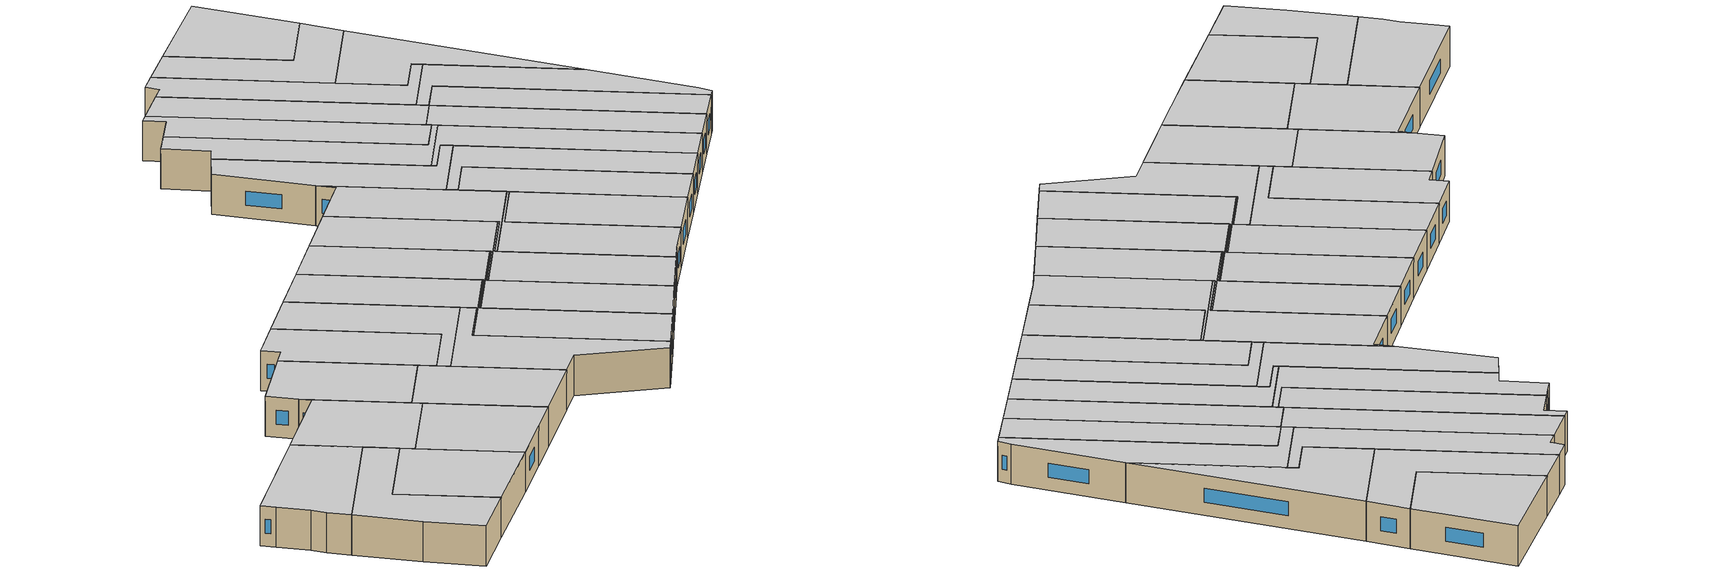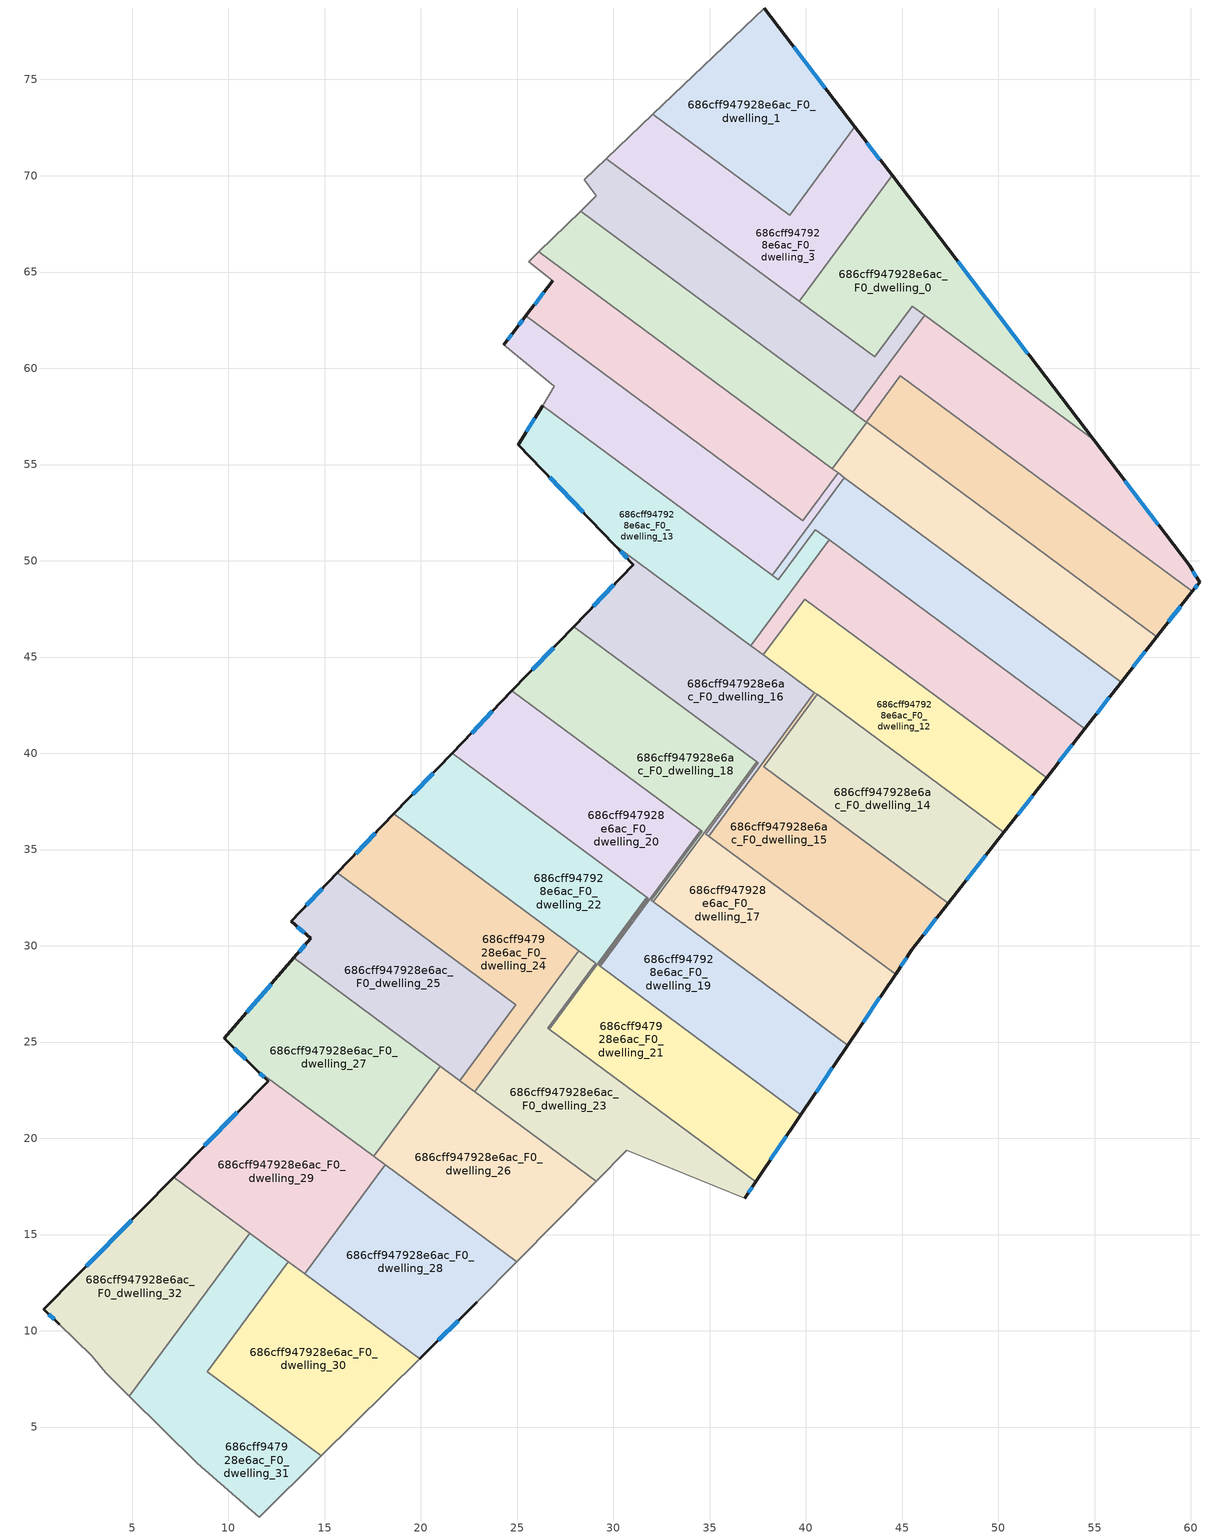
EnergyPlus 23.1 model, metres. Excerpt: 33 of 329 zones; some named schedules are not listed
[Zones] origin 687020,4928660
686cff947928e6ac_F0_dwelling_0
 floor ground (EU_floor_Construction): 44.47,70.02 54.94,56.29 45.54,63.23 43.58,60.59 39.65,63.49 z0
 wall outside (EU_wall_Construction): 54.94,56.29 44.47,70.02 z0:3
 wall to 686cff947928e6ac_F0_dwelling_5 (EU_wall_Construction): 39.65,63.49 43.58,60.59 45.54,63.23 46.17,62.77 z0:3
 wall to 686cff947928e6ac_F0_dwelling_3 (EU_wall_Construction): 44.47,70.02 39.65,63.49 z0:3
 wall to 686cff947928e6ac_F0_dwelling_2 (EU_wall_Construction): 46.17,62.77 54.94,56.29 z0:3
 window (EU_Window_Construction): 51.54,60.75 47.88,65.55 z0.98:2.02
 ceiling to 686cff947928e6ac_F1_dwelling_0 (EU_floor_Construction): 54.94,56.29 44.47,70.02 39.65,63.49 43.58,60.59 45.54,63.23 z3
686cff947928e6ac_F0_dwelling_1
 floor ground (EU_floor_Construction): 37.84,78.71 42.55,72.54 39.15,67.95 32.05,73.19 z0
 wall outside (EU_wall_Construction): 42.55,72.54 37.84,78.71 z0:3
 wall to 686cff947928e6ac_F0_dwelling_3 (EU_wall_Construction): 32.05,73.19 39.15,67.95 42.55,72.54 z0:3
 wall adiabatic (EU_wall_Construction): 37.84,78.71 32.05,73.19 z0:3
 window (EU_Window_Construction): 41.02,74.55 39.37,76.71 z0.98:2.02
 ceiling to 686cff947928e6ac_F1_dwelling_1 (EU_floor_Construction): 39.15,67.95 42.55,72.54 37.84,78.71 32.05,73.19 z3
686cff947928e6ac_F0_dwelling_10
 floor ground (EU_floor_Construction): 54.49,41.27 52.5,38.73 39.93,48.01 37.79,45.12 37.15,45.59 41.2,51.09 z0
 wall outside (EU_wall_Construction): 52.5,38.73 54.49,41.27 z0:3
 wall to 686cff947928e6ac_F0_dwelling_12 (EU_wall_Construction): 37.79,45.12 39.93,48.01 52.5,38.73 z0:3
 wall to 686cff947928e6ac_F0_dwelling_13 (EU_wall_Construction): 41.2,51.09 37.15,45.59 z0:3
 wall to 686cff947928e6ac_F0_dwelling_8 (EU_wall_Construction): 54.49,41.27 41.2,51.09 z0:3
 wall to 686cff947928e6ac_F0_dwelling_16 (EU_wall_Construction): 37.15,45.59 37.79,45.12 z0:3
 window (EU_Window_Construction): 53.15,39.56 53.84,40.44 z0.98:2.02
 ceiling to 686cff947928e6ac_F1_dwelling_10 (EU_floor_Construction): 52.5,38.73 54.49,41.27 41.2,51.09 37.15,45.59 37.79,45.12 39.93,48.01 z3
686cff947928e6ac_F0_dwelling_11
 floor ground (EU_floor_Construction): 41.67,54.56 42,54.32 38.26,49.25 26.32,58.06 26.94,59.05 24.31,61.23 24.93,62.04 25.45,62.72 39.85,52.09 z0
 wall outside (EU_wall_Construction): 25.45,62.72 24.93,62.04 24.31,61.23 z0:3
 wall to 686cff947928e6ac_F0_dwelling_9 (EU_wall_Construction): 41.67,54.56 39.85,52.09 25.45,62.72 z0:3
 wall to 686cff947928e6ac_F0_dwelling_8 (EU_wall_Construction): 38.26,49.25 42,54.32 z0:3
 wall adiabatic (EU_wall_Construction): 24.31,61.23 26.94,59.05 26.32,58.06 z0:3
 wall to 686cff947928e6ac_F0_dwelling_6 (EU_wall_Construction): 42,54.32 41.67,54.56 z0:3
 wall to 686cff947928e6ac_F0_dwelling_13 (EU_wall_Construction): 26.32,58.06 38.26,49.25 z0:3
 window (EU_Window_Construction): 24.72,61.77 24.51,61.49 / 25.28,62.5 25.1,62.26 z0.98:2.02
 ceiling to 686cff947928e6ac_F1_dwelling_11 (EU_floor_Construction): 39.85,52.09 25.45,62.72 24.93,62.04 24.31,61.23 26.94,59.05 26.32,58.06 38.26,49.25 42,54.32 41.67,54.56 z3
686cff947928e6ac_F0_dwelling_12
 floor ground (EU_floor_Construction): 52.5,38.73 50.28,35.89 37.79,45.12 39.93,48.01 z0
 wall outside (EU_wall_Construction): 50.28,35.89 52.5,38.73 z0:3
 wall to 686cff947928e6ac_F0_dwelling_14 (EU_wall_Construction): 40.58,43.06 50.28,35.89 z0:3
 wall to 686cff947928e6ac_F0_dwelling_15 (EU_wall_Construction): 40.44,43.16 40.58,43.06 z0:3
 wall to 686cff947928e6ac_F0_dwelling_16 (EU_wall_Construction): 37.79,45.12 40.44,43.16 z0:3
 window (EU_Window_Construction): 51,36.81 51.78,37.81 z0.98:2.02
 ceiling to 686cff947928e6ac_F1_dwelling_12 (EU_floor_Construction): 50.28,35.89 52.5,38.73 39.93,48.01 37.79,45.12 z3
686cff947928e6ac_F0_dwelling_13
 floor ground (EU_floor_Construction): 40.48,51.62 41.2,51.09 37.15,45.59 30.05,50.83 25.06,56.04 26.32,58.06 38.56,49.02 z0
 wall outside (EU_wall_Construction): 26.32,58.06 25.06,56.04 30.05,50.83 z0:3
 wall to 686cff947928e6ac_F0_dwelling_8 (EU_wall_Construction): 41.2,51.09 40.48,51.62 38.56,49.02 38.26,49.25 z0:3
 wall to 686cff947928e6ac_F0_dwelling_16 (EU_wall_Construction): 30.05,50.83 37.15,45.59 z0:3
 window (EU_Window_Construction): 26.69,54.34 28.43,52.52 / 25.91,57.4 25.47,56.69 z0.98:2.02
 ceiling to 686cff947928e6ac_F1_dwelling_13 (EU_floor_Construction): 37.15,45.59 41.2,51.09 40.48,51.62 38.56,49.02 26.32,58.06 25.06,56.04 30.05,50.83 z3
686cff947928e6ac_F0_dwelling_14
 floor ground (EU_floor_Construction): 50.28,35.89 47.4,32.21 37.8,39.29 40.58,43.06 z0
 wall outside (EU_wall_Construction): 47.4,32.21 50.28,35.89 z0:3
 wall to 686cff947928e6ac_F0_dwelling_15 (EU_wall_Construction): 40.58,43.06 37.8,39.29 47.4,32.21 z0:3
 window (EU_Window_Construction): 48.34,33.41 49.34,34.69 z0.98:2.02
 ceiling to 686cff947928e6ac_F1_dwelling_14 (EU_floor_Construction): 47.4,32.21 50.28,35.89 40.58,43.06 37.8,39.29 z3
686cff947928e6ac_F0_dwelling_15
 floor ground (EU_floor_Construction): 40.58,43.06 37.8,39.29 47.4,32.21 45.5,29.79 44.66,28.53 34.94,35.7 40.44,43.16 z0
 wall outside (EU_wall_Construction): 44.66,28.53 45.5,29.79 47.4,32.21 z0:3
 wall to 686cff947928e6ac_F0_dwelling_17 (EU_wall_Construction): 34.94,35.7 44.66,28.53 z0:3
 wall to 686cff947928e6ac_F0_dwelling_16 (EU_wall_Construction): 40.44,43.16 34.94,35.7 z0:3
 window (EU_Window_Construction): 46.12,30.57 46.78,31.42 / 44.93,28.94 45.23,29.38 z0.98:2.02
 ceiling to 686cff947928e6ac_F1_dwelling_15 (EU_floor_Construction): 45.5,29.79 47.4,32.21 37.8,39.29 40.58,43.06 40.44,43.16 34.94,35.7 44.66,28.53 z3
686cff947928e6ac_F0_dwelling_16
 floor ground (EU_floor_Construction): 40.44,43.16 34.94,35.7 34.8,35.8 37.53,39.5 27.94,46.58 31.04,49.8 30.05,50.83 z0
 wall outside (EU_wall_Construction): 30.05,50.83 31.04,49.8 27.94,46.58 z0:3
 wall to 686cff947928e6ac_F0_dwelling_17 (EU_wall_Construction): 37.44,39.56 37.53,39.5 34.8,35.8 34.94,35.7 z0:3
 wall to 686cff947928e6ac_F0_dwelling_18 (EU_wall_Construction): 27.94,46.58 37.44,39.56 z0:3
 window (EU_Window_Construction): 30.03,48.76 28.95,47.63 / 30.37,50.5 30.71,50.14 z0.98:2.02
 ceiling to 686cff947928e6ac_F1_dwelling_16 (EU_floor_Construction): 37.53,39.5 34.8,35.8 34.94,35.7 40.44,43.16 30.05,50.83 31.04,49.8 27.94,46.58 z3
686cff947928e6ac_F0_dwelling_17
 floor ground (EU_floor_Construction): 37.53,39.5 34.8,35.8 34.94,35.7 44.66,28.53 42.16,24.82 32.06,32.28 37.44,39.56 z0
 wall outside (EU_wall_Construction): 42.16,24.82 44.66,28.53 z0:3
 wall to 686cff947928e6ac_F0_dwelling_18 (EU_wall_Construction): 37.44,39.56 32.06,32.28 z0:3
 wall to 686cff947928e6ac_F0_dwelling_19 (EU_wall_Construction): 32.06,32.28 42.16,24.82 z0:3
 window (EU_Window_Construction): 42.97,26.03 43.84,27.32 z0.98:2.02
 ceiling to 686cff947928e6ac_F1_dwelling_17 (EU_floor_Construction): 42.16,24.82 44.66,28.53 34.94,35.7 34.8,35.8 37.53,39.5 37.44,39.56 32.06,32.28 z3
686cff947928e6ac_F0_dwelling_18
 floor ground (EU_floor_Construction): 37.44,39.56 32.06,32.28 31.97,32.35 34.62,35.94 24.73,43.24 27.94,46.58 z0
 wall outside (EU_wall_Construction): 27.94,46.58 24.73,43.24 z0:3
 wall to 686cff947928e6ac_F0_dwelling_19 (EU_wall_Construction): 34.54,36 34.62,35.94 31.97,32.35 32.06,32.28 z0:3
 wall to 686cff947928e6ac_F0_dwelling_20 (EU_wall_Construction): 24.73,43.24 34.54,36 z0:3
 window (EU_Window_Construction): 26.9,45.49 25.78,44.33 z0.98:2.02
 ceiling to 686cff947928e6ac_F1_dwelling_18 (EU_floor_Construction): 34.62,35.94 31.97,32.35 32.06,32.28 37.44,39.56 27.94,46.58 24.73,43.24 z3
686cff947928e6ac_F0_dwelling_19
 floor ground (EU_floor_Construction): 34.62,35.94 31.97,32.35 42.16,24.82 39.74,21.23 29.32,28.93 34.54,36 z0
 wall outside (EU_wall_Construction): 39.74,21.23 42.16,24.82 z0:3
 wall to 686cff947928e6ac_F0_dwelling_20 (EU_wall_Construction): 34.54,36 29.32,28.93 z0:3
 wall to 686cff947928e6ac_F0_dwelling_21 (EU_wall_Construction): 29.32,28.93 39.74,21.23 z0:3
 window (EU_Window_Construction): 40.53,22.4 41.37,23.66 z0.98:2.02
 ceiling to 686cff947928e6ac_F1_dwelling_19 (EU_floor_Construction): 39.74,21.23 42.16,24.82 31.97,32.35 34.62,35.94 34.54,36 29.32,28.93 z3
686cff947928e6ac_F0_dwelling_2
 floor ground (EU_floor_Construction): 54.94,56.29 59.93,49.74 60.45,48.89 60.07,48.41 44.91,59.6 43.14,57.2 42.44,57.72 46.17,62.76 z0
 wall outside (EU_wall_Construction): 60.07,48.41 60.45,48.89 59.93,49.74 54.94,56.29 z0:3
 wall to 686cff947928e6ac_F0_dwelling_4 (EU_wall_Construction): 43.14,57.2 44.91,59.6 60.07,48.41 z0:3
 wall to 686cff947928e6ac_F0_dwelling_5 (EU_wall_Construction): 46.17,62.76 42.44,57.72 z0:3
 wall to 686cff947928e6ac_F0_dwelling_7 (EU_wall_Construction): 42.44,57.72 43.14,57.2 z0:3
 window (EU_Window_Construction): 60.28,49.17 60.1,49.46 / 60.2,48.57 60.33,48.74 / 58.31,51.87 56.56,54.16 z0.98:2.02
 ceiling to 686cff947928e6ac_F1_dwelling_2 (EU_floor_Construction): 60.07,48.41 60.45,48.89 59.93,49.74 54.94,56.29 46.17,62.76 42.44,57.72 43.14,57.2 44.91,59.6 z3
686cff947928e6ac_F0_dwelling_20
 floor ground (EU_floor_Construction): 34.54,36 29.32,28.93 29.24,28.98 31.81,32.47 21.62,40 24.73,43.24 z0
 wall outside (EU_wall_Construction): 24.73,43.24 21.62,40 z0:3
 wall to 686cff947928e6ac_F0_dwelling_21 (EU_wall_Construction): 31.74,32.52 31.81,32.47 29.24,28.98 29.32,28.93 z0:3
 wall to 686cff947928e6ac_F0_dwelling_22 (EU_wall_Construction): 21.62,40 31.74,32.52 z0:3
 window (EU_Window_Construction): 23.72,42.19 22.63,41.05 z0.98:2.02
 ceiling to 686cff947928e6ac_F1_dwelling_20 (EU_floor_Construction): 31.81,32.47 29.24,28.98 29.32,28.93 34.54,36 24.73,43.24 21.62,40 z3
686cff947928e6ac_F0_dwelling_21
 floor ground (EU_floor_Construction): 31.81,32.47 29.24,28.98 39.74,21.23 37.39,17.74 26.67,25.65 31.74,32.52 z0
 wall outside (EU_wall_Construction): 37.39,17.74 39.74,21.23 z0:3
 wall to 686cff947928e6ac_F0_dwelling_22 (EU_wall_Construction): 31.74,32.52 26.67,25.65 z0:3
 wall to 686cff947928e6ac_F0_dwelling_23 (EU_wall_Construction): 26.67,25.65 37.39,17.74 z0:3
 window (EU_Window_Construction): 38.15,18.87 38.98,20.09 z0.98:2.02
 ceiling to 686cff947928e6ac_F1_dwelling_21 (EU_floor_Construction): 37.39,17.74 39.74,21.23 29.24,28.98 31.81,32.47 31.74,32.52 26.67,25.65 z3
686cff947928e6ac_F0_dwelling_22
 floor ground (EU_floor_Construction): 31.74,32.52 26.67,25.65 26.59,25.71 29.09,29.09 18.59,36.85 21.62,40 z0
 wall outside (EU_wall_Construction): 21.62,40 18.59,36.85 z0:3
 wall to 686cff947928e6ac_F0_dwelling_23 (EU_wall_Construction): 28.2,29.75 29.09,29.09 26.59,25.71 26.67,25.65 z0:3
 wall to 686cff947928e6ac_F0_dwelling_24 (EU_wall_Construction): 18.59,36.85 28.2,29.75 z0:3
 window (EU_Window_Construction): 20.63,38.97 19.58,37.87 z0.98:2.02
 ceiling to 686cff947928e6ac_F1_dwelling_22 (EU_floor_Construction): 29.09,29.09 26.59,25.71 26.67,25.65 31.74,32.52 21.62,40 18.59,36.85 z3
686cff947928e6ac_F0_dwelling_23
 floor ground (EU_floor_Construction): 29.09,29.09 26.59,25.71 37.39,17.74 36.81,16.89 30.69,19.37 29.11,17.76 22.79,22.43 28.2,29.75 z0
 wall outside (EU_wall_Construction): 36.81,16.89 37.39,17.74 z0:3
 wall adiabatic (EU_wall_Construction): 29.11,17.76 30.69,19.37 36.81,16.89 z0:3
 wall to 686cff947928e6ac_F0_dwelling_24 (EU_wall_Construction): 28.2,29.75 22.79,22.43 z0:3
 wall to 686cff947928e6ac_F0_dwelling_26 (EU_wall_Construction): 22.79,22.43 29.11,17.76 z0:3
 window (EU_Window_Construction): 37,17.16 37.2,17.46 z0.98:2.02
 ceiling to 686cff947928e6ac_F1_dwelling_23 (EU_floor_Construction): 36.81,16.89 37.39,17.74 26.59,25.71 29.09,29.09 28.2,29.75 22.79,22.43 29.11,17.76 30.69,19.37 z3
686cff947928e6ac_F0_dwelling_24
 floor ground (EU_floor_Construction): 28.2,29.75 22.79,22.43 22.03,22.99 24.94,26.93 15.66,33.79 18.59,36.85 z0
 wall outside (EU_wall_Construction): 18.59,36.85 15.66,33.79 z0:3
 wall to 686cff947928e6ac_F0_dwelling_25 (EU_wall_Construction): 15.66,33.79 24.94,26.93 22.03,22.99 z0:3
 wall to 686cff947928e6ac_F0_dwelling_26 (EU_wall_Construction): 22.03,22.99 22.79,22.43 z0:3
 window (EU_Window_Construction): 17.64,35.85 16.61,34.78 z0.98:2.02
 ceiling to 686cff947928e6ac_F1_dwelling_24 (EU_floor_Construction): 22.79,22.43 28.2,29.75 18.59,36.85 15.66,33.79 24.94,26.93 22.03,22.99 z3
686cff947928e6ac_F0_dwelling_25
 floor ground (EU_floor_Construction): 24.94,26.93 22.03,22.99 13.4,29.37 14.29,30.39 13.26,31.29 15.66,33.79 z0
 wall outside (EU_wall_Construction): 15.66,33.79 13.26,31.29 14.29,30.39 13.4,29.37 z0:3
 wall to 686cff947928e6ac_F0_dwelling_27 (EU_wall_Construction): 13.4,29.37 21.02,23.74 z0:3
 wall to 686cff947928e6ac_F0_dwelling_26 (EU_wall_Construction): 21.02,23.74 22.03,22.99 z0:3
 window (EU_Window_Construction): 14,30.05 13.69,29.7 / 13.59,30.99 13.95,30.68 / 14.87,32.97 14.04,32.1 z0.98:2.02
 ceiling to 686cff947928e6ac_F1_dwelling_25 (EU_floor_Construction): 22.03,22.99 24.94,26.93 15.66,33.79 13.26,31.29 14.29,30.39 13.4,29.37 z3
686cff947928e6ac_F0_dwelling_26
 floor ground (EU_floor_Construction): 29.11,17.76 24.97,13.58 17.56,19.06 21.02,23.74 z0
 wall to 686cff947928e6ac_F0_dwelling_27 (EU_wall_Construction): 21.02,23.74 17.56,19.06 z0:3
 wall adiabatic (EU_wall_Construction): 24.97,13.58 29.11,17.76 z0:3
 wall to 686cff947928e6ac_F0_dwelling_28 (EU_wall_Construction): 18.15,18.62 24.97,13.58 z0:3
 wall to 686cff947928e6ac_F0_dwelling_29 (EU_wall_Construction): 17.56,19.06 18.15,18.62 z0:3
 ceiling to 686cff947928e6ac_F1_dwelling_26 (EU_floor_Construction): 24.97,13.58 29.11,17.76 21.02,23.74 17.56,19.06 z3
686cff947928e6ac_F0_dwelling_27
 floor ground (EU_floor_Construction): 21.02,23.74 17.56,19.06 11.43,23.59 9.78,25.2 13.4,29.37 z0
 wall outside (EU_wall_Construction): 13.4,29.37 9.78,25.2 11.43,23.59 z0:3
 wall to 686cff947928e6ac_F0_dwelling_29 (EU_wall_Construction): 11.43,23.59 17.56,19.06 z0:3
 window (EU_Window_Construction): 10.31,24.67 10.89,24.11 / 12.22,28.01 10.95,26.55 z0.98:2.02
 ceiling to 686cff947928e6ac_F1_dwelling_27 (EU_floor_Construction): 17.56,19.06 21.02,23.74 13.4,29.37 9.78,25.2 11.43,23.59 z3
686cff947928e6ac_F0_dwelling_28
 floor ground (EU_floor_Construction): 24.97,13.58 22.9,11.49 19.93,8.55 13.96,12.96 18.15,18.62 z0
 wall outside (EU_wall_Construction): 19.93,8.55 22.9,11.49 z0:3
 wall adiabatic (EU_wall_Construction): 22.9,11.49 24.97,13.58 z0:3
 wall to 686cff947928e6ac_F0_dwelling_29 (EU_wall_Construction): 18.15,18.62 13.96,12.96 z0:3
 wall to 686cff947928e6ac_F0_dwelling_30 (EU_wall_Construction): 13.96,12.96 19.93,8.55 z0:3
 window (EU_Window_Construction): 20.9,9.51 21.94,10.53 z0.98:2.02
 ceiling to 686cff947928e6ac_F1_dwelling_28 (EU_floor_Construction): 22.9,11.49 24.97,13.58 18.15,18.62 13.96,12.96 19.93,8.55 z3
686cff947928e6ac_F0_dwelling_29
 floor ground (EU_floor_Construction): 18.15,18.62 13.96,12.96 7.17,17.98 12.06,22.97 11.43,23.59 z0
 wall outside (EU_wall_Construction): 11.43,23.59 12.06,22.97 7.17,17.98 z0:3
 wall to 686cff947928e6ac_F0_dwelling_32 (EU_wall_Construction): 7.17,17.98 11.11,15.07 z0:3
 wall to 686cff947928e6ac_F0_dwelling_31 (EU_wall_Construction): 11.11,15.07 13.12,13.58 z0:3
 wall to 686cff947928e6ac_F0_dwelling_30 (EU_wall_Construction): 13.12,13.58 13.96,12.96 z0:3
 window (EU_Window_Construction): 11.63,23.39 11.86,23.17 / 10.47,21.34 8.76,19.6 z0.98:2.02
 ceiling to 686cff947928e6ac_F1_dwelling_29 (EU_floor_Construction): 13.96,12.96 18.15,18.62 11.43,23.59 12.06,22.97 7.17,17.98 z3
686cff947928e6ac_F0_dwelling_3
 floor ground (EU_floor_Construction): 42.55,72.54 44.47,70.02 39.65,63.49 29.63,70.89 32.05,73.19 39.15,67.95 z0
 wall outside (EU_wall_Construction): 44.47,70.02 42.55,72.54 z0:3
 wall adiabatic (EU_wall_Construction): 32.05,73.19 29.63,70.89 z0:3
 wall to 686cff947928e6ac_F0_dwelling_5 (EU_wall_Construction): 29.63,70.89 39.65,63.49 z0:3
 window (EU_Window_Construction): 43.85,70.84 43.17,71.72 z0.98:2.02
 ceiling to 686cff947928e6ac_F1_dwelling_3 (EU_floor_Construction): 39.65,63.49 44.47,70.02 42.55,72.54 39.15,67.95 32.05,73.19 29.63,70.89 z3
686cff947928e6ac_F0_dwelling_30
 floor ground (EU_floor_Construction): 19.93,8.55 14.82,3.51 8.91,7.87 13.12,13.58 z0
 wall adiabatic (EU_wall_Construction): 14.82,3.51 19.93,8.55 z0:3
 wall to 686cff947928e6ac_F0_dwelling_31 (EU_wall_Construction): 13.12,13.58 8.91,7.87 14.82,3.51 z0:3
 ceiling to 686cff947928e6ac_F1_dwelling_30 (EU_floor_Construction): 19.93,8.55 13.12,13.58 8.91,7.87 14.82,3.51 z3
686cff947928e6ac_F0_dwelling_31
 floor ground (EU_floor_Construction): 13.12,13.58 8.91,7.87 14.82,3.51 11.59,0.33 8.38,3.13 4.86,6.61 11.11,15.07 z0
 wall adiabatic (EU_wall_Construction): 4.86,6.61 8.38,3.13 11.59,0.33 14.82,3.51 z0:3
 wall to 686cff947928e6ac_F0_dwelling_32 (EU_wall_Construction): 11.11,15.07 4.86,6.61 z0:3
 ceiling to 686cff947928e6ac_F1_dwelling_31 (EU_floor_Construction): 14.82,3.51 8.91,7.87 13.12,13.58 11.11,15.07 4.86,6.61 8.38,3.13 11.59,0.33 z3
686cff947928e6ac_F0_dwelling_32
 floor ground (EU_floor_Construction): 11.11,15.07 4.86,6.61 3.64,7.81 2.91,8.69 1.2,10.34 0.42,11.11 7.17,17.98 z0
 wall outside (EU_wall_Construction): 7.17,17.98 0.42,11.11 1.2,10.34 z0:3
 wall adiabatic (EU_wall_Construction): 1.2,10.34 2.91,8.69 3.64,7.81 4.86,6.61 z0:3
 window (EU_Window_Construction): 0.67,10.86 0.95,10.59 / 4.97,15.74 2.61,13.34 z0.98:2.02
 ceiling to 686cff947928e6ac_F1_dwelling_32 (EU_floor_Construction): 4.86,6.61 11.11,15.07 7.17,17.98 0.42,11.11 1.2,10.34 2.91,8.69 3.64,7.81 z3
686cff947928e6ac_F0_dwelling_4
 floor ground (EU_floor_Construction): 60.07,48.41 58.23,46.06 43.14,57.2 44.91,59.6 z0
 wall outside (EU_wall_Construction): 58.23,46.06 60.07,48.41 z0:3
 wall to 686cff947928e6ac_F0_dwelling_6 (EU_wall_Construction): 43.15,57.2 58.23,46.06 z0:3
 wall to 686cff947928e6ac_F0_dwelling_7 (EU_wall_Construction): 43.14,57.2 43.15,57.2 z0:3
 window (EU_Window_Construction): 58.83,46.82 59.47,47.64 z0.98:2.02
 ceiling to 686cff947928e6ac_F1_dwelling_4 (EU_floor_Construction): 58.23,46.06 60.07,48.41 44.91,59.6 43.14,57.2 z3
686cff947928e6ac_F0_dwelling_5
 floor ground (EU_floor_Construction): 45.54,63.23 46.17,62.76 42.44,57.72 28.3,68.17 29.11,68.96 28.48,69.79 29.63,70.89 43.58,60.59 z0
 wall adiabatic (EU_wall_Construction): 29.63,70.89 28.48,69.79 29.11,68.96 28.3,68.17 z0:3
 wall to 686cff947928e6ac_F0_dwelling_7 (EU_wall_Construction): 28.3,68.17 42.44,57.72 z0:3
 ceiling to 686cff947928e6ac_F1_dwelling_5 (EU_floor_Construction): 42.44,57.72 46.17,62.76 45.54,63.23 43.58,60.59 29.63,70.89 28.48,69.79 29.11,68.96 28.3,68.17 z3
686cff947928e6ac_F0_dwelling_6
 floor ground (EU_floor_Construction): 58.23,46.06 56.39,43.7 41.37,54.78 43.15,57.2 z0
 wall outside (EU_wall_Construction): 56.39,43.7 58.23,46.06 z0:3
 wall to 686cff947928e6ac_F0_dwelling_7 (EU_wall_Construction): 43.15,57.2 41.37,54.78 z0:3
 wall to 686cff947928e6ac_F0_dwelling_8 (EU_wall_Construction): 42,54.32 56.39,43.7 z0:3
 wall to 686cff947928e6ac_F0_dwelling_9 (EU_wall_Construction): 41.37,54.78 41.67,54.56 z0:3
 window (EU_Window_Construction): 56.99,44.46 57.63,45.29 z0.98:2.02
 ceiling to 686cff947928e6ac_F1_dwelling_6 (EU_floor_Construction): 56.39,43.7 58.23,46.06 43.15,57.2 41.37,54.78 z3
686cff947928e6ac_F0_dwelling_7
 floor ground (EU_floor_Construction): 43.15,57.2 41.37,54.78 26.12,66.04 28.3,68.17 z0
 wall adiabatic (EU_wall_Construction): 28.3,68.17 26.12,66.04 z0:3
 wall to 686cff947928e6ac_F0_dwelling_9 (EU_wall_Construction): 26.12,66.04 41.37,54.78 z0:3
 ceiling to 686cff947928e6ac_F1_dwelling_7 (EU_floor_Construction): 41.37,54.78 43.15,57.2 28.3,68.17 26.12,66.04 z3
686cff947928e6ac_F0_dwelling_8
 floor ground (EU_floor_Construction): 56.39,43.7 54.49,41.27 40.48,51.62 38.56,49.02 38.26,49.25 42,54.32 z0
 wall outside (EU_wall_Construction): 54.49,41.27 56.39,43.7 z0:3
 window (EU_Window_Construction): 55.11,42.06 55.77,42.91 z0.98:2.02
 ceiling to 686cff947928e6ac_F1_dwelling_8 (EU_floor_Construction): 54.49,41.27 56.39,43.7 42,54.32 38.26,49.25 38.56,49.02 40.48,51.62 z3
686cff947928e6ac_F0_dwelling_9
 floor ground (EU_floor_Construction): 41.67,54.56 39.85,52.09 25.45,62.72 26.84,64.54 25.6,65.54 26.12,66.04 z0
 wall outside (EU_wall_Construction): 26.84,64.54 25.45,62.72 z0:3
 wall adiabatic (EU_wall_Construction): 26.12,66.04 25.6,65.54 26.84,64.54 z0:3
 window (EU_Window_Construction): 26.39,63.94 25.9,63.31 z0.98:2.02
 ceiling to 686cff947928e6ac_F1_dwelling_9 (EU_floor_Construction): 39.85,52.09 41.67,54.56 26.12,66.04 25.6,65.54 26.84,64.54 25.45,62.72 z3
[Building]
EU S2 Campaign: North Axis=0; Terrain=City; Solar Distribution=FullExterior
[Site:Location]
Bologna: Latitude=44.5; Longitude=11.25; Time Zone=1; Elevation=37
[SizingPeriod:WeatherFileDays]
AnnualSizingPeriod: Begin Month=1; Begin Day of Month=1; End Month=12; End Day of Month=31; Day of Week for Start Day=Monday; Use Weather File Daylight Saving Period=No; Use Weather File Rain and Snow Indicators=No
[MATERIAL]
EU_InternalMass_Material: Roughness=MediumRough; Thickness=0.1; Conductivity=1; Density=1800; Specific Heat=900; Thermal Absorptance=0.9; Solar Absorptance=0.7; Visible Absorptance=0.7
[MATERIAL:NOMASS] Roughness=MediumRough; Thermal Absorptance=0.9; Solar Absorptance=0.7; Visible Absorptance=0.7
Name | Thermal Resistance
EU_wall_NoMass | 0.905828
EU_floor_NoMass | 0.67114
[WINDOWMATERIAL:SIMPLEGLAZINGSYSTEM]
EU_Window_SimpleGlazing: UFactor=4.52486; Solar Heat Gain Coefficient=0.85; Visible Transmittance=0.85
[CONSTRUCTION]
EU_wall_Construction: EU_wall_NoMass
EU_floor_Construction: EU_floor_NoMass
EU_Window_Construction: EU_Window_SimpleGlazing
EU_InternalMass_Construction: EU_InternalMass_Material
[ZONE] Type=1; Multiplier=1; Ceiling Height=autocalculate; Floor Area=autocalculate; Part of Total Floor Area=Yes
Name | Volume
686cff947928e6ac_F0_dwelling_0; 686cff947928e6ac_F0_dwelling_20 | 168.287
686cff947928e6ac_F0_dwelling_1 | 168.281
686cff947928e6ac_F0_dwelling_10 | 168.247
686cff947928e6ac_F0_dwelling_11 | 168.291
686cff947928e6ac_F0_dwelling_12 | 168.253
686cff947928e6ac_F0_dwelling_13; 686cff947928e6ac_F0_dwelling_15 | 168.284
686cff947928e6ac_F0_dwelling_14 | 168.27
686cff947928e6ac_F0_dwelling_16; 686cff947928e6ac_F0_dwelling_25; 686cff947928e6ac_F0_dwelling_32; 686cff947928e6ac_F0_dwelling_7 | 168.292
686cff947928e6ac_F0_dwelling_17 | 168.273
686cff947928e6ac_F0_dwelling_18 | 168.259
686cff947928e6ac_F0_dwelling_19; 686cff947928e6ac_F0_dwelling_27 | 168.274
686cff947928e6ac_F0_dwelling_2 | 168.283
686cff947928e6ac_F0_dwelling_21 | 168.293
686cff947928e6ac_F0_dwelling_22 | 168.278
686cff947928e6ac_F0_dwelling_23 | 168.296
686cff947928e6ac_F0_dwelling_24 | 168.26
686cff947928e6ac_F0_dwelling_26 | 168.29
686cff947928e6ac_F0_dwelling_28; 686cff947928e6ac_F0_dwelling_4 | 168.269
686cff947928e6ac_F0_dwelling_29 | 168.272
686cff947928e6ac_F0_dwelling_3 | 168.265
686cff947928e6ac_F0_dwelling_30 | 168.282
686cff947928e6ac_F0_dwelling_31 | 168.276
686cff947928e6ac_F0_dwelling_5 | 168.245
686cff947928e6ac_F0_dwelling_6 | 168.268
686cff947928e6ac_F0_dwelling_8 | 168.308
686cff947928e6ac_F0_dwelling_9 | 168.254
[INTERNALMASS] Construction=EU_InternalMass_Construction
Name | Zone or ZoneList | Surface Area
686cff947928e6ac_F0_dwelling_0_EU_InternalMass | 686cff947928e6ac_F0_dwelling_0 | 56.0903
686cff947928e6ac_F0_dwelling_1_EU_InternalMass | 686cff947928e6ac_F0_dwelling_1 | 56.093
686cff947928e6ac_F0_dwelling_2_EU_InternalMass | 686cff947928e6ac_F0_dwelling_2 | 56.0929
686cff947928e6ac_F0_dwelling_3_EU_InternalMass | 686cff947928e6ac_F0_dwelling_3 | 56.0902
686cff947928e6ac_F0_dwelling_4_EU_InternalMass | 686cff947928e6ac_F0_dwelling_4 | 56.089
686cff947928e6ac_F0_dwelling_5_EU_InternalMass | 686cff947928e6ac_F0_dwelling_5 | 56.0819
686cff947928e6ac_F0_dwelling_6_EU_InternalMass | 686cff947928e6ac_F0_dwelling_6 | 56.0887
686cff947928e6ac_F0_dwelling_7_EU_InternalMass | 686cff947928e6ac_F0_dwelling_7 | 56.0969
686cff947928e6ac_F0_dwelling_8_EU_InternalMass | 686cff947928e6ac_F0_dwelling_8 | 56.1021
686cff947928e6ac_F0_dwelling_9_EU_InternalMass | 686cff947928e6ac_F0_dwelling_9 | 56.0849
686cff947928e6ac_F0_dwelling_10_EU_InternalMass | 686cff947928e6ac_F0_dwelling_10 | 56.0826
686cff947928e6ac_F0_dwelling_11_EU_InternalMass | 686cff947928e6ac_F0_dwelling_11 | 56.0973
686cff947928e6ac_F0_dwelling_12_EU_InternalMass | 686cff947928e6ac_F0_dwelling_12 | 56.0928
686cff947928e6ac_F0_dwelling_13_EU_InternalMass | 686cff947928e6ac_F0_dwelling_13 | 56.0947
686cff947928e6ac_F0_dwelling_14_EU_InternalMass | 686cff947928e6ac_F0_dwelling_14 | 56.0896
686cff947928e6ac_F0_dwelling_15_EU_InternalMass | 686cff947928e6ac_F0_dwelling_15 | 56.0937
686cff947928e6ac_F0_dwelling_16_EU_InternalMass | 686cff947928e6ac_F0_dwelling_16 | 56.0976
686cff947928e6ac_F0_dwelling_17_EU_InternalMass | 686cff947928e6ac_F0_dwelling_17 | 56.0919
686cff947928e6ac_F0_dwelling_18_EU_InternalMass | 686cff947928e6ac_F0_dwelling_18 | 56.0861
686cff947928e6ac_F0_dwelling_19_EU_InternalMass | 686cff947928e6ac_F0_dwelling_19 | 56.0916
686cff947928e6ac_F0_dwelling_20_EU_InternalMass | 686cff947928e6ac_F0_dwelling_20 | 56.0942
686cff947928e6ac_F0_dwelling_21_EU_InternalMass | 686cff947928e6ac_F0_dwelling_21 | 56.0964
686cff947928e6ac_F0_dwelling_22_EU_InternalMass | 686cff947928e6ac_F0_dwelling_22 | 56.0935
686cff947928e6ac_F0_dwelling_23_EU_InternalMass | 686cff947928e6ac_F0_dwelling_23 | 56.0988
686cff947928e6ac_F0_dwelling_24_EU_InternalMass | 686cff947928e6ac_F0_dwelling_24 | 56.087
686cff947928e6ac_F0_dwelling_25_EU_InternalMass | 686cff947928e6ac_F0_dwelling_25 | 56.0966
686cff947928e6ac_F0_dwelling_26_EU_InternalMass | 686cff947928e6ac_F0_dwelling_26 | 56.0964
686cff947928e6ac_F0_dwelling_27_EU_InternalMass | 686cff947928e6ac_F0_dwelling_27 | 56.0918
686cff947928e6ac_F0_dwelling_28_EU_InternalMass | 686cff947928e6ac_F0_dwelling_28 | 56.0895
686cff947928e6ac_F0_dwelling_29_EU_InternalMass | 686cff947928e6ac_F0_dwelling_29 | 56.0911
686cff947928e6ac_F0_dwelling_30_EU_InternalMass | 686cff947928e6ac_F0_dwelling_30 | 56.0926
686cff947928e6ac_F0_dwelling_31_EU_InternalMass | 686cff947928e6ac_F0_dwelling_31 | 56.092
686cff947928e6ac_F0_dwelling_32_EU_InternalMass | 686cff947928e6ac_F0_dwelling_32 | 56.0972
[OTHEREQUIPMENT] Fuel Type=Electricity; Design Level Calculation Method=Watts/Area; Power per Zone Floor Area=1; Fraction Latent=0; Fraction Radiant=0; Fraction Lost=0; Carbon Dioxide Generation Rate=0; EndUse Subcategory=EU_Step8_InternalGains
Name | Zone or ZoneList or Space or SpaceList | Schedule
EU_Step8_InternalGain_686cff947928e6ac_F0_dwelling_0_f000 | 686cff947928e6ac_F0_dwelling_0 | EU_Step8_GainSchedule_686cff947928e6ac_F0_dwelling_0_f000
EU_Step8_InternalGain_686cff947928e6ac_F0_dwelling_1_f000 | 686cff947928e6ac_F0_dwelling_1 | EU_Step8_GainSchedule_686cff947928e6ac_F0_dwelling_1_f000
EU_Step8_InternalGain_686cff947928e6ac_F0_dwelling_2_f000 | 686cff947928e6ac_F0_dwelling_2 | EU_Step8_GainSchedule_686cff947928e6ac_F0_dwelling_2_f000
EU_Step8_InternalGain_686cff947928e6ac_F0_dwelling_3_f000 | 686cff947928e6ac_F0_dwelling_3 | EU_Step8_GainSchedule_686cff947928e6ac_F0_dwelling_3_f000
EU_Step8_InternalGain_686cff947928e6ac_F0_dwelling_4_f000 | 686cff947928e6ac_F0_dwelling_4 | EU_Step8_GainSchedule_686cff947928e6ac_F0_dwelling_4_f000
EU_Step8_InternalGain_686cff947928e6ac_F0_dwelling_5_f000 | 686cff947928e6ac_F0_dwelling_5 | EU_Step8_GainSchedule_686cff947928e6ac_F0_dwelling_5_f000
EU_Step8_InternalGain_686cff947928e6ac_F0_dwelling_6_f000 | 686cff947928e6ac_F0_dwelling_6 | EU_Step8_GainSchedule_686cff947928e6ac_F0_dwelling_6_f000
EU_Step8_InternalGain_686cff947928e6ac_F0_dwelling_7_f000 | 686cff947928e6ac_F0_dwelling_7 | EU_Step8_GainSchedule_686cff947928e6ac_F0_dwelling_7_f000
EU_Step8_InternalGain_686cff947928e6ac_F0_dwelling_8_f000 | 686cff947928e6ac_F0_dwelling_8 | EU_Step8_GainSchedule_686cff947928e6ac_F0_dwelling_8_f000
EU_Step8_InternalGain_686cff947928e6ac_F0_dwelling_9_f000 | 686cff947928e6ac_F0_dwelling_9 | EU_Step8_GainSchedule_686cff947928e6ac_F0_dwelling_9_f000
EU_Step8_InternalGain_686cff947928e6ac_F0_dwelling_10_f000 | 686cff947928e6ac_F0_dwelling_10 | EU_Step8_GainSchedule_686cff947928e6ac_F0_dwelling_10_f000
EU_Step8_InternalGain_686cff947928e6ac_F0_dwelling_11_f000 | 686cff947928e6ac_F0_dwelling_11 | EU_Step8_GainSchedule_686cff947928e6ac_F0_dwelling_11_f000
EU_Step8_InternalGain_686cff947928e6ac_F0_dwelling_12_f000 | 686cff947928e6ac_F0_dwelling_12 | EU_Step8_GainSchedule_686cff947928e6ac_F0_dwelling_12_f000
EU_Step8_InternalGain_686cff947928e6ac_F0_dwelling_13_f000 | 686cff947928e6ac_F0_dwelling_13 | EU_Step8_GainSchedule_686cff947928e6ac_F0_dwelling_13_f000
EU_Step8_InternalGain_686cff947928e6ac_F0_dwelling_14_f000 | 686cff947928e6ac_F0_dwelling_14 | EU_Step8_GainSchedule_686cff947928e6ac_F0_dwelling_14_f000
EU_Step8_InternalGain_686cff947928e6ac_F0_dwelling_15_f000 | 686cff947928e6ac_F0_dwelling_15 | EU_Step8_GainSchedule_686cff947928e6ac_F0_dwelling_15_f000
EU_Step8_InternalGain_686cff947928e6ac_F0_dwelling_16_f000 | 686cff947928e6ac_F0_dwelling_16 | EU_Step8_GainSchedule_686cff947928e6ac_F0_dwelling_16_f000
EU_Step8_InternalGain_686cff947928e6ac_F0_dwelling_17_f000 | 686cff947928e6ac_F0_dwelling_17 | EU_Step8_GainSchedule_686cff947928e6ac_F0_dwelling_17_f000
EU_Step8_InternalGain_686cff947928e6ac_F0_dwelling_18_f000 | 686cff947928e6ac_F0_dwelling_18 | EU_Step8_GainSchedule_686cff947928e6ac_F0_dwelling_18_f000
EU_Step8_InternalGain_686cff947928e6ac_F0_dwelling_19_f000 | 686cff947928e6ac_F0_dwelling_19 | EU_Step8_GainSchedule_686cff947928e6ac_F0_dwelling_19_f000
EU_Step8_InternalGain_686cff947928e6ac_F0_dwelling_20_f000 | 686cff947928e6ac_F0_dwelling_20 | EU_Step8_GainSchedule_686cff947928e6ac_F0_dwelling_20_f000
EU_Step8_InternalGain_686cff947928e6ac_F0_dwelling_21_f000 | 686cff947928e6ac_F0_dwelling_21 | EU_Step8_GainSchedule_686cff947928e6ac_F0_dwelling_21_f000
EU_Step8_InternalGain_686cff947928e6ac_F0_dwelling_22_f000 | 686cff947928e6ac_F0_dwelling_22 | EU_Step8_GainSchedule_686cff947928e6ac_F0_dwelling_22_f000
EU_Step8_InternalGain_686cff947928e6ac_F0_dwelling_23_f000 | 686cff947928e6ac_F0_dwelling_23 | EU_Step8_GainSchedule_686cff947928e6ac_F0_dwelling_23_f000
EU_Step8_InternalGain_686cff947928e6ac_F0_dwelling_24_f000 | 686cff947928e6ac_F0_dwelling_24 | EU_Step8_GainSchedule_686cff947928e6ac_F0_dwelling_24_f000
EU_Step8_InternalGain_686cff947928e6ac_F0_dwelling_25_f000 | 686cff947928e6ac_F0_dwelling_25 | EU_Step8_GainSchedule_686cff947928e6ac_F0_dwelling_25_f000
EU_Step8_InternalGain_686cff947928e6ac_F0_dwelling_26_f000 | 686cff947928e6ac_F0_dwelling_26 | EU_Step8_GainSchedule_686cff947928e6ac_F0_dwelling_26_f000
EU_Step8_InternalGain_686cff947928e6ac_F0_dwelling_27_f000 | 686cff947928e6ac_F0_dwelling_27 | EU_Step8_GainSchedule_686cff947928e6ac_F0_dwelling_27_f000
EU_Step8_InternalGain_686cff947928e6ac_F0_dwelling_28_f000 | 686cff947928e6ac_F0_dwelling_28 | EU_Step8_GainSchedule_686cff947928e6ac_F0_dwelling_28_f000
EU_Step8_InternalGain_686cff947928e6ac_F0_dwelling_29_f000 | 686cff947928e6ac_F0_dwelling_29 | EU_Step8_GainSchedule_686cff947928e6ac_F0_dwelling_29_f000
EU_Step8_InternalGain_686cff947928e6ac_F0_dwelling_30_f000 | 686cff947928e6ac_F0_dwelling_30 | EU_Step8_GainSchedule_686cff947928e6ac_F0_dwelling_30_f000
EU_Step8_InternalGain_686cff947928e6ac_F0_dwelling_31_f000 | 686cff947928e6ac_F0_dwelling_31 | EU_Step8_GainSchedule_686cff947928e6ac_F0_dwelling_31_f000
EU_Step8_InternalGain_686cff947928e6ac_F0_dwelling_32_f000 | 686cff947928e6ac_F0_dwelling_32 | EU_Step8_GainSchedule_686cff947928e6ac_F0_dwelling_32_f000
[ZONEVENTILATION:DESIGNFLOWRATE] Schedule=EU_AlwaysOn; Design Flow Rate Calculation Method=AirChanges/Hour; Air Changes per Hour=0.73129; Ventilation Type=Natural; Fan Pressure Rise=0; Fan Total Efficiency=1; Constant Term Coefficient=1; Temperature Term Coefficient=0; Velocity Term Coefficient=0; Velocity Squared Term Coefficient=0; Minimum Indoor Temperature=-100; Maximum Indoor Temperature=100; Delta Temperature=-100; Minimum Outdoor Temperature=-100; Maximum Outdoor Temperature=100; Maximum Wind Speed=40
Name | Zone or ZoneList or Space or SpaceList
EU_ConstantAir_686cff947928e6ac_F0_dwelling_0 | 686cff947928e6ac_F0_dwelling_0
EU_ConstantAir_686cff947928e6ac_F0_dwelling_1 | 686cff947928e6ac_F0_dwelling_1
EU_ConstantAir_686cff947928e6ac_F0_dwelling_2 | 686cff947928e6ac_F0_dwelling_2
EU_ConstantAir_686cff947928e6ac_F0_dwelling_3 | 686cff947928e6ac_F0_dwelling_3
EU_ConstantAir_686cff947928e6ac_F0_dwelling_4 | 686cff947928e6ac_F0_dwelling_4
EU_ConstantAir_686cff947928e6ac_F0_dwelling_5 | 686cff947928e6ac_F0_dwelling_5
EU_ConstantAir_686cff947928e6ac_F0_dwelling_6 | 686cff947928e6ac_F0_dwelling_6
EU_ConstantAir_686cff947928e6ac_F0_dwelling_7 | 686cff947928e6ac_F0_dwelling_7
EU_ConstantAir_686cff947928e6ac_F0_dwelling_8 | 686cff947928e6ac_F0_dwelling_8
EU_ConstantAir_686cff947928e6ac_F0_dwelling_9 | 686cff947928e6ac_F0_dwelling_9
EU_ConstantAir_686cff947928e6ac_F0_dwelling_10 | 686cff947928e6ac_F0_dwelling_10
EU_ConstantAir_686cff947928e6ac_F0_dwelling_11 | 686cff947928e6ac_F0_dwelling_11
EU_ConstantAir_686cff947928e6ac_F0_dwelling_12 | 686cff947928e6ac_F0_dwelling_12
EU_ConstantAir_686cff947928e6ac_F0_dwelling_13 | 686cff947928e6ac_F0_dwelling_13
EU_ConstantAir_686cff947928e6ac_F0_dwelling_14 | 686cff947928e6ac_F0_dwelling_14
EU_ConstantAir_686cff947928e6ac_F0_dwelling_15 | 686cff947928e6ac_F0_dwelling_15
EU_ConstantAir_686cff947928e6ac_F0_dwelling_16 | 686cff947928e6ac_F0_dwelling_16
EU_ConstantAir_686cff947928e6ac_F0_dwelling_17 | 686cff947928e6ac_F0_dwelling_17
EU_ConstantAir_686cff947928e6ac_F0_dwelling_18 | 686cff947928e6ac_F0_dwelling_18
EU_ConstantAir_686cff947928e6ac_F0_dwelling_19 | 686cff947928e6ac_F0_dwelling_19
EU_ConstantAir_686cff947928e6ac_F0_dwelling_20 | 686cff947928e6ac_F0_dwelling_20
EU_ConstantAir_686cff947928e6ac_F0_dwelling_21 | 686cff947928e6ac_F0_dwelling_21
EU_ConstantAir_686cff947928e6ac_F0_dwelling_22 | 686cff947928e6ac_F0_dwelling_22
EU_ConstantAir_686cff947928e6ac_F0_dwelling_23 | 686cff947928e6ac_F0_dwelling_23
EU_ConstantAir_686cff947928e6ac_F0_dwelling_24 | 686cff947928e6ac_F0_dwelling_24
EU_ConstantAir_686cff947928e6ac_F0_dwelling_25 | 686cff947928e6ac_F0_dwelling_25
EU_ConstantAir_686cff947928e6ac_F0_dwelling_26 | 686cff947928e6ac_F0_dwelling_26
EU_ConstantAir_686cff947928e6ac_F0_dwelling_27 | 686cff947928e6ac_F0_dwelling_27
EU_ConstantAir_686cff947928e6ac_F0_dwelling_28 | 686cff947928e6ac_F0_dwelling_28
EU_ConstantAir_686cff947928e6ac_F0_dwelling_29 | 686cff947928e6ac_F0_dwelling_29
EU_ConstantAir_686cff947928e6ac_F0_dwelling_30 | 686cff947928e6ac_F0_dwelling_30
EU_ConstantAir_686cff947928e6ac_F0_dwelling_31 | 686cff947928e6ac_F0_dwelling_31
EU_ConstantAir_686cff947928e6ac_F0_dwelling_32 | 686cff947928e6ac_F0_dwelling_32
[HVACTEMPLATE:ZONE:IDEALLOADSAIRSYSTEM] System Availability Schedule=EU_AlwaysOn; Maximum Heating Supply Air Temperature=50; Minimum Cooling Supply Air Temperature=13; Maximum Heating Supply Air Humidity Ratio=0.0156; Minimum Cooling Supply Air Humidity Ratio=0.0077; Heating Limit=NoLimit; Cooling Limit=NoLimit; Heating Availability Schedule=EU_AlwaysOn; Cooling Availability Schedule=EU_CoolingOff; Dehumidification Control Type=ConstantSensibleHeatRatio; Cooling Sensible Heat Ratio=0.7; Dehumidification Setpoint=60; Humidification Control Type=None; Humidification Setpoint=30; Outdoor Air Method=None; Outdoor Air Flow Rate per Person=0.00944; Outdoor Air Flow Rate per Zone Floor Area=0; Outdoor Air Flow Rate per Zone=0; Demand Controlled Ventilation Type=None; Outdoor Air Economizer Type=NoEconomizer; Heat Recovery Type=None; Sensible Heat Recovery Effectiveness=0.7; Latent Heat Recovery Effectiveness=0.65
Name | Template Thermostat
686cff947928e6ac_F0_dwelling_0 | EU_HeatOnly_686cff947928e6ac_F0_dwelling_0
686cff947928e6ac_F0_dwelling_1 | EU_HeatOnly_686cff947928e6ac_F0_dwelling_1
686cff947928e6ac_F0_dwelling_2 | EU_HeatOnly_686cff947928e6ac_F0_dwelling_2
686cff947928e6ac_F0_dwelling_3 | EU_HeatOnly_686cff947928e6ac_F0_dwelling_3
686cff947928e6ac_F0_dwelling_4 | EU_HeatOnly_686cff947928e6ac_F0_dwelling_4
686cff947928e6ac_F0_dwelling_5 | EU_HeatOnly_686cff947928e6ac_F0_dwelling_5
686cff947928e6ac_F0_dwelling_6 | EU_HeatOnly_686cff947928e6ac_F0_dwelling_6
686cff947928e6ac_F0_dwelling_7 | EU_HeatOnly_686cff947928e6ac_F0_dwelling_7
686cff947928e6ac_F0_dwelling_8 | EU_HeatOnly_686cff947928e6ac_F0_dwelling_8
686cff947928e6ac_F0_dwelling_9 | EU_HeatOnly_686cff947928e6ac_F0_dwelling_9
686cff947928e6ac_F0_dwelling_10 | EU_HeatOnly_686cff947928e6ac_F0_dwelling_10
686cff947928e6ac_F0_dwelling_11 | EU_HeatOnly_686cff947928e6ac_F0_dwelling_11
686cff947928e6ac_F0_dwelling_12 | EU_HeatOnly_686cff947928e6ac_F0_dwelling_12
686cff947928e6ac_F0_dwelling_13 | EU_HeatOnly_686cff947928e6ac_F0_dwelling_13
686cff947928e6ac_F0_dwelling_14 | EU_HeatOnly_686cff947928e6ac_F0_dwelling_14
686cff947928e6ac_F0_dwelling_15 | EU_HeatOnly_686cff947928e6ac_F0_dwelling_15
686cff947928e6ac_F0_dwelling_16 | EU_HeatOnly_686cff947928e6ac_F0_dwelling_16
686cff947928e6ac_F0_dwelling_17 | EU_HeatOnly_686cff947928e6ac_F0_dwelling_17
686cff947928e6ac_F0_dwelling_18 | EU_HeatOnly_686cff947928e6ac_F0_dwelling_18
686cff947928e6ac_F0_dwelling_19 | EU_HeatOnly_686cff947928e6ac_F0_dwelling_19
686cff947928e6ac_F0_dwelling_20 | EU_HeatOnly_686cff947928e6ac_F0_dwelling_20
686cff947928e6ac_F0_dwelling_21 | EU_HeatOnly_686cff947928e6ac_F0_dwelling_21
686cff947928e6ac_F0_dwelling_22 | EU_HeatOnly_686cff947928e6ac_F0_dwelling_22
686cff947928e6ac_F0_dwelling_23 | EU_HeatOnly_686cff947928e6ac_F0_dwelling_23
686cff947928e6ac_F0_dwelling_24 | EU_HeatOnly_686cff947928e6ac_F0_dwelling_24
686cff947928e6ac_F0_dwelling_25 | EU_HeatOnly_686cff947928e6ac_F0_dwelling_25
686cff947928e6ac_F0_dwelling_26 | EU_HeatOnly_686cff947928e6ac_F0_dwelling_26
686cff947928e6ac_F0_dwelling_27 | EU_HeatOnly_686cff947928e6ac_F0_dwelling_27
686cff947928e6ac_F0_dwelling_28 | EU_HeatOnly_686cff947928e6ac_F0_dwelling_28
686cff947928e6ac_F0_dwelling_29 | EU_HeatOnly_686cff947928e6ac_F0_dwelling_29
686cff947928e6ac_F0_dwelling_30 | EU_HeatOnly_686cff947928e6ac_F0_dwelling_30
686cff947928e6ac_F0_dwelling_31 | EU_HeatOnly_686cff947928e6ac_F0_dwelling_31
686cff947928e6ac_F0_dwelling_32 | EU_HeatOnly_686cff947928e6ac_F0_dwelling_32
[SIZING:ZONE] Zone Cooling Design Supply Air Temperature Input Method=SupplyAirTemperature; Zone Cooling Design Supply Air Temperature=13; Zone Heating Design Supply Air Temperature Input Method=SupplyAirTemperature; Zone Heating Design Supply Air Temperature=50; Zone Cooling Design Supply Air Humidity Ratio=0.008; Zone Heating Design Supply Air Humidity Ratio=0.008; Cooling Design Air Flow Method=DesignDay; Cooling Design Air Flow Rate=0; Cooling Minimum Air Flow per Zone Floor Area=0.000762; Cooling Minimum Air Flow=0; Cooling Minimum Air Flow Fraction=0.2; Heating Design Air Flow Method=DesignDay; Heating Design Air Flow Rate=0; Heating Maximum Air Flow per Zone Floor Area=0.002032; Heating Maximum Air Flow=0.141576; Heating Maximum Air Flow Fraction=0.3; Account for Dedicated Outdoor Air System=No; Dedicated Outdoor Air System Control Strategy=NeutralSupplyAir; Dedicated Outdoor Air Low Setpoint Temperature for Design=autosize; Dedicated Outdoor Air High Setpoint Temperature for Design=autosize; Zone Load Sizing Method=Sensible Load Only No Latent Load; Zone Latent Cooling Design Supply Air Humidity Ratio Input Method=HumidityRatioDifference; Zone Cooling Design Supply Air Humidity Ratio Difference=0.005; Zone Latent Heating Design Supply Air Humidity Ratio Input Method=HumidityRatioDifference; Zone Humidification Design Supply Air Humidity Ratio Difference=0.005
686cff947928e6ac_F0_dwelling_0; 686cff947928e6ac_F0_dwelling_1; 686cff947928e6ac_F0_dwelling_2; 686cff947928e6ac_F0_dwelling_3; 686cff947928e6ac_F0_dwelling_4; 686cff947928e6ac_F0_dwelling_5; 686cff947928e6ac_F0_dwelling_6; 686cff947928e6ac_F0_dwelling_7; 686cff947928e6ac_F0_dwelling_8; 686cff947928e6ac_F0_dwelling_9; 686cff947928e6ac_F0_dwelling_10; 686cff947928e6ac_F0_dwelling_11; 686cff947928e6ac_F0_dwelling_12; 686cff947928e6ac_F0_dwelling_13; 686cff947928e6ac_F0_dwelling_14; 686cff947928e6ac_F0_dwelling_15; 686cff947928e6ac_F0_dwelling_16; 686cff947928e6ac_F0_dwelling_17; 686cff947928e6ac_F0_dwelling_18; 686cff947928e6ac_F0_dwelling_19; 686cff947928e6ac_F0_dwelling_20; 686cff947928e6ac_F0_dwelling_21; 686cff947928e6ac_F0_dwelling_22; 686cff947928e6ac_F0_dwelling_23; 686cff947928e6ac_F0_dwelling_24; 686cff947928e6ac_F0_dwelling_25; 686cff947928e6ac_F0_dwelling_26; 686cff947928e6ac_F0_dwelling_27; 686cff947928e6ac_F0_dwelling_28; 686cff947928e6ac_F0_dwelling_29; 686cff947928e6ac_F0_dwelling_30; 686cff947928e6ac_F0_dwelling_31; 686cff947928e6ac_F0_dwelling_32
[SCHEDULE:FILE] Column Number=1; Rows to Skip at Top=0; Number of Hours of Data=8760; Column Separator=Comma; Interpolate to Timestep=No; Minutes per Item=60; Adjust Schedule for Daylight Savings=Yes
Name | File
EU_Step8_GainSchedule_686cff947928e6ac_F0_dwelling_0_f000 | ../../schedules/686cff947928e6ac/686cff947928e6ac_F0_dwelling_0_f000_gain.csv
EU_Step8_GainSchedule_686cff947928e6ac_F0_dwelling_1_f000 | ../../schedules/686cff947928e6ac/686cff947928e6ac_F0_dwelling_1_f000_gain.csv
EU_Step8_GainSchedule_686cff947928e6ac_F0_dwelling_2_f000 | ../../schedules/686cff947928e6ac/686cff947928e6ac_F0_dwelling_2_f000_gain.csv
EU_Step8_GainSchedule_686cff947928e6ac_F0_dwelling_3_f000 | ../../schedules/686cff947928e6ac/686cff947928e6ac_F0_dwelling_3_f000_gain.csv
EU_Step8_GainSchedule_686cff947928e6ac_F0_dwelling_4_f000 | ../../schedules/686cff947928e6ac/686cff947928e6ac_F0_dwelling_4_f000_gain.csv
EU_Step8_GainSchedule_686cff947928e6ac_F0_dwelling_5_f000 | ../../schedules/686cff947928e6ac/686cff947928e6ac_F0_dwelling_5_f000_gain.csv
EU_Step8_GainSchedule_686cff947928e6ac_F0_dwelling_6_f000 | ../../schedules/686cff947928e6ac/686cff947928e6ac_F0_dwelling_6_f000_gain.csv
EU_Step8_GainSchedule_686cff947928e6ac_F0_dwelling_7_f000 | ../../schedules/686cff947928e6ac/686cff947928e6ac_F0_dwelling_7_f000_gain.csv
EU_Step8_GainSchedule_686cff947928e6ac_F0_dwelling_8_f000 | ../../schedules/686cff947928e6ac/686cff947928e6ac_F0_dwelling_8_f000_gain.csv
EU_Step8_GainSchedule_686cff947928e6ac_F0_dwelling_9_f000 | ../../schedules/686cff947928e6ac/686cff947928e6ac_F0_dwelling_9_f000_gain.csv
EU_Step8_GainSchedule_686cff947928e6ac_F0_dwelling_10_f000 | ../../schedules/686cff947928e6ac/686cff947928e6ac_F0_dwelling_10_f000_gain.csv
EU_Step8_GainSchedule_686cff947928e6ac_F0_dwelling_11_f000 | ../../schedules/686cff947928e6ac/686cff947928e6ac_F0_dwelling_11_f000_gain.csv
EU_Step8_GainSchedule_686cff947928e6ac_F0_dwelling_12_f000 | ../../schedules/686cff947928e6ac/686cff947928e6ac_F0_dwelling_12_f000_gain.csv
EU_Step8_GainSchedule_686cff947928e6ac_F0_dwelling_13_f000 | ../../schedules/686cff947928e6ac/686cff947928e6ac_F0_dwelling_13_f000_gain.csv
EU_Step8_GainSchedule_686cff947928e6ac_F0_dwelling_14_f000 | ../../schedules/686cff947928e6ac/686cff947928e6ac_F0_dwelling_14_f000_gain.csv
EU_Step8_GainSchedule_686cff947928e6ac_F0_dwelling_15_f000 | ../../schedules/686cff947928e6ac/686cff947928e6ac_F0_dwelling_15_f000_gain.csv
EU_Step8_GainSchedule_686cff947928e6ac_F0_dwelling_16_f000 | ../../schedules/686cff947928e6ac/686cff947928e6ac_F0_dwelling_16_f000_gain.csv
EU_Step8_GainSchedule_686cff947928e6ac_F0_dwelling_17_f000 | ../../schedules/686cff947928e6ac/686cff947928e6ac_F0_dwelling_17_f000_gain.csv
EU_Step8_GainSchedule_686cff947928e6ac_F0_dwelling_18_f000 | ../../schedules/686cff947928e6ac/686cff947928e6ac_F0_dwelling_18_f000_gain.csv
EU_Step8_GainSchedule_686cff947928e6ac_F0_dwelling_19_f000 | ../../schedules/686cff947928e6ac/686cff947928e6ac_F0_dwelling_19_f000_gain.csv
